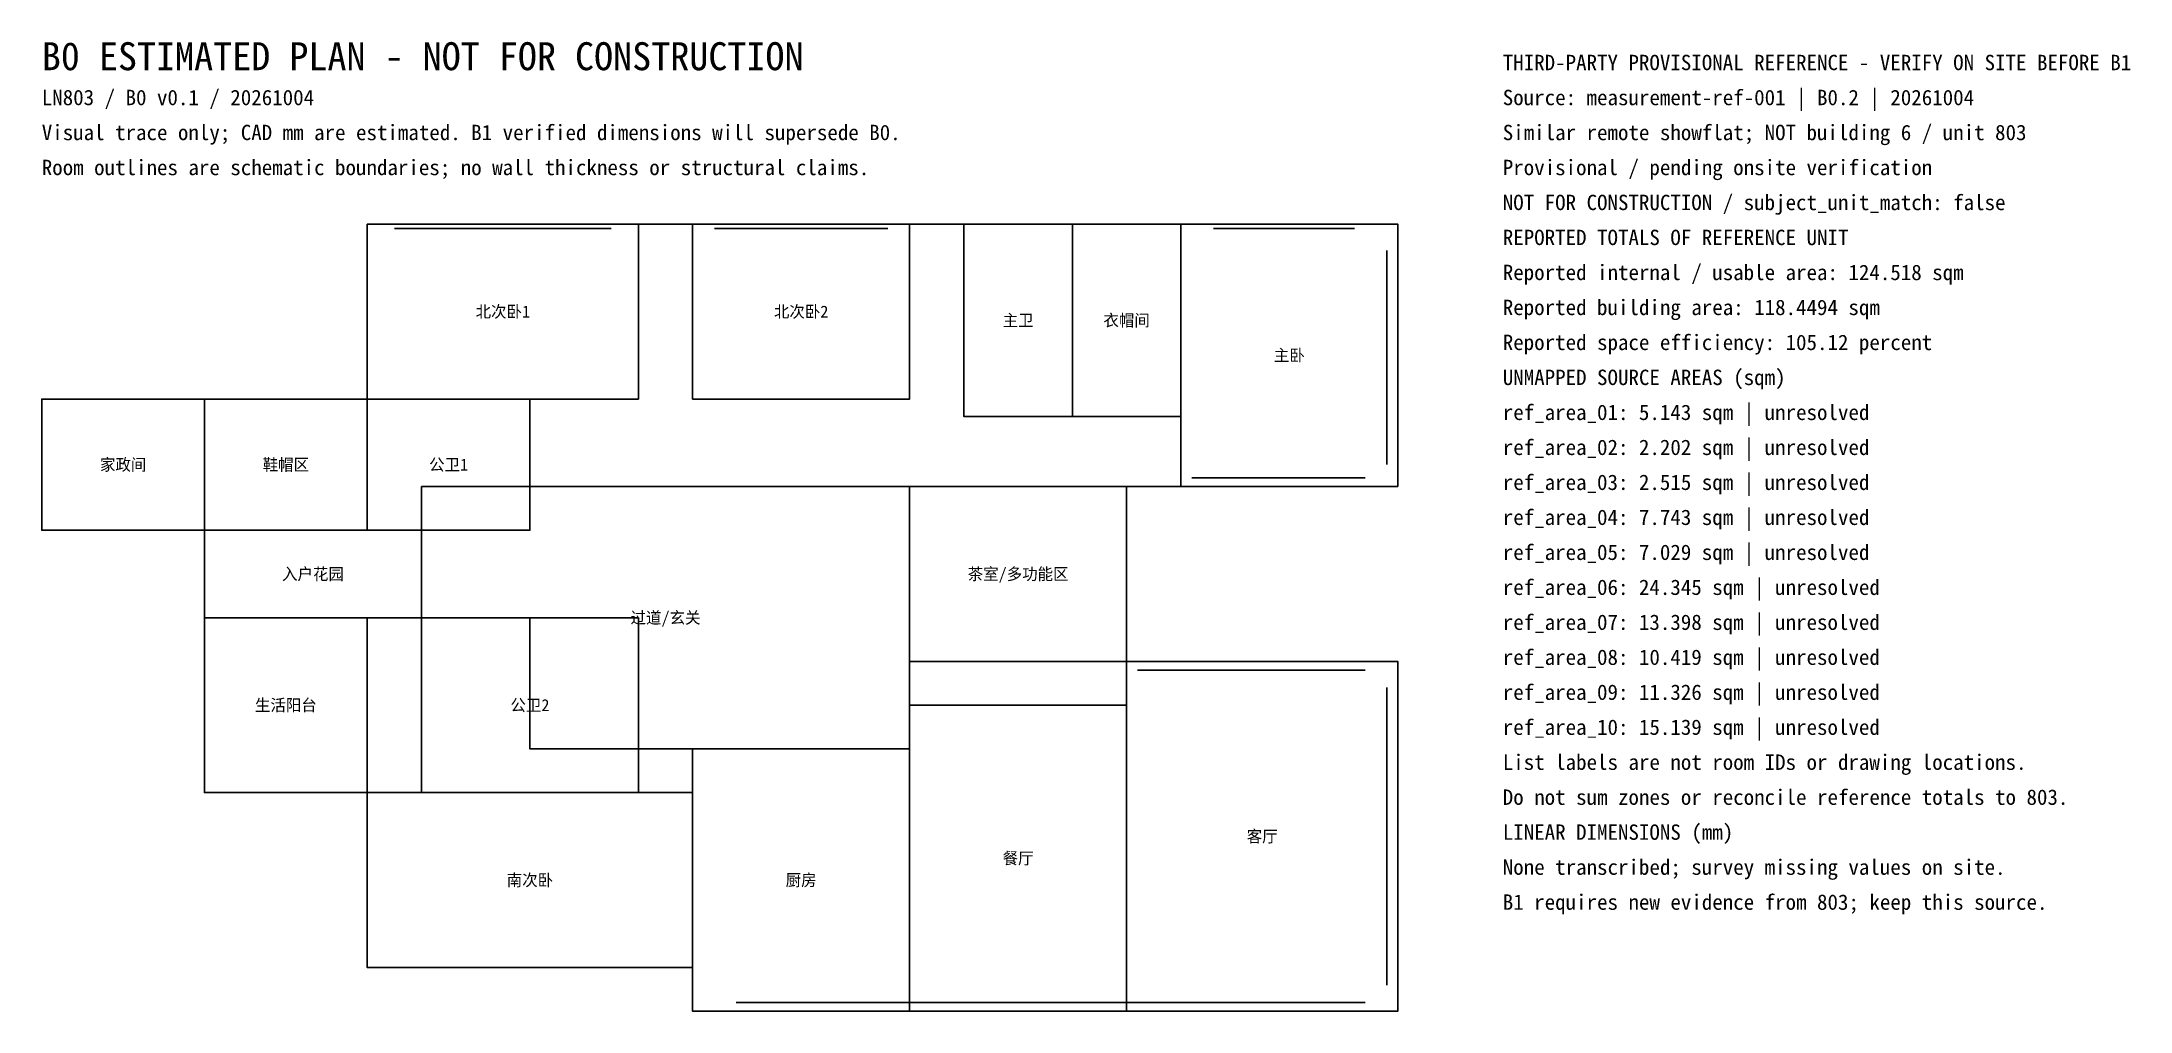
# Model space of a CAD drawing. Header units: millimetres. Extents: x 0 to 29840, y 0 to 13857.
import ezdxf
from ezdxf.enums import TextEntityAlignment as Align

# ---------------------------------------------------------------- set-up
doc = ezdxf.new("R2010")
doc.units = ezdxf.units.MM
for name, color, linetype in [('A-GLAZ', 4, 'Continuous'), ('A-NOTE', 7, 'Continuous'), ('A-REF-PROVISIONAL', 6, 'Continuous'), ('A-ROOM', 2, 'Continuous'), ('A-UNVERIFIED', 1, 'Continuous'), ('A-WALL-EXT', 7, 'Continuous'), ('A-WALL-INT', 8, 'Continuous')]:
    doc.layers.add(name, color=color, linetype=linetype)

msp = doc.modelspace()

# ---------------------------------------------------------------- linework, layer by layer
at = {"layer": 'A-GLAZ'}
for p, q in [((5037.5, 11187.5), (8137.5, 11187.5)), ((9610, 11187.5), (12090, 11187.5)), ((16740, 11187.5), (18755, 11187.5)), ((19220, 10875), (19220, 7812.5)), ((16430, 7625), (18910, 7625)), ((15655, 4875), (18910, 4875)), ((19220, 4625), (19220, 375)), ((9920, 125), (18910, 125))]:
    msp.add_line(p, q, dxfattribs=at)
at = {"layer": 'A-WALL-EXT'}
msp.add_lwpolyline([(4650, 11250), (19375, 11250), (19375, 7500), (15500, 7500), (15500, 5000), (19375, 5000), (19375, 0), (9300, 0), (9300, 625), (4650, 625), (4650, 3125), (2325, 3125), (2325, 5625), (2325, 6875), (0, 6875), (0, 8750), (4650, 8750)], close=True, dxfattribs=at)
at = {"layer": 'A-WALL-INT'}
for points in [[(4650, 11250), (8525, 11250), (8525, 8750), (4650, 8750)], [(9300, 11250), (12400, 11250), (12400, 8750), (9300, 8750)], [(13175, 11250), (14725, 11250), (14725, 8500), (13175, 8500)], [(14725, 11250), (16275, 11250), (16275, 8500), (14725, 8500)], [(16275, 11250), (19375, 11250), (19375, 7500), (16275, 7500)], [(0, 8750), (2325, 8750), (2325, 6875), (0, 6875)], [(2325, 8750), (4650, 8750), (4650, 6875), (2325, 6875)], [(4650, 8750), (6975, 8750), (6975, 6875), (4650, 6875)], [(5425, 7500), (12400, 7500), (12400, 3750), (6975, 3750), (6975, 5625), (5425, 5625)], [(12400, 7500), (15500, 7500), (15500, 5000), (12400, 5000)], [(2325, 6875), (5425, 6875), (5425, 5625), (2325, 5625)], [(2325, 5625), (4650, 5625), (4650, 3125), (2325, 3125)], [(5425, 5625), (8525, 5625), (8525, 3125), (5425, 3125)], [(15500, 5000), (19375, 5000), (19375, 0), (15500, 0)], [(12400, 4375), (15500, 4375), (15500, 0), (12400, 0)], [(9300, 3750), (12400, 3750), (12400, 0), (9300, 0)], [(4650, 3125), (9300, 3125), (9300, 625), (4650, 625)]]:
    msp.add_lwpolyline(points, close=True, dxfattribs=at)

# ---------------------------------------------------------------- texts
at = {"layer": 'A-NOTE'}
for s, p in [('LN803 / B0 v0.1 / 20261004', (0, 12950)), ('Visual trace only; CAD mm are estimated. B1 verified dimensions will supersede B0.', (0, 12450)), ('Room outlines are schematic boundaries; no wall thickness or structural claims.', (0, 11950))]:
    msp.add_text(s, height=220, dxfattribs=at).set_placement(p)
at = {"layer": 'A-REF-PROVISIONAL'}
for s, p in [('THIRD-PARTY PROVISIONAL REFERENCE - VERIFY ON SITE BEFORE B1', (20875, 13450)), ('Source: measurement-ref-001 | B0.2 | 20261004', (20875, 12950)), ('Similar remote showflat; NOT building 6 / unit 803', (20875, 12450)), ('Provisional / pending onsite verification', (20875, 11950)), ('NOT FOR CONSTRUCTION / subject_unit_match: false', (20875, 11450)), ('REPORTED TOTALS OF REFERENCE UNIT', (20875, 10950)), ('Reported internal / usable area: 124.518 sqm', (20875, 10450)), ('Reported building area: 118.4494 sqm', (20875, 9950)), ('Reported space efficiency: 105.12 percent', (20875, 9450)), ('UNMAPPED SOURCE AREAS (sqm)', (20875, 8950)), ('ref_area_01: 5.143 sqm | unresolved', (20875, 8450)), ('ref_area_02: 2.202 sqm | unresolved', (20875, 7950)), ('ref_area_03: 2.515 sqm | unresolved', (20875, 7450)), ('ref_area_04: 7.743 sqm | unresolved', (20875, 6950)), ('ref_area_05: 7.029 sqm | unresolved', (20875, 6450)), ('ref_area_06: 24.345 sqm | unresolved', (20875, 5950)), ('ref_area_07: 13.398 sqm | unresolved', (20875, 5450)), ('ref_area_08: 10.419 sqm | unresolved', (20875, 4950)), ('ref_area_09: 11.326 sqm | unresolved', (20875, 4450)), ('ref_area_10: 15.139 sqm | unresolved', (20875, 3950)), ('List labels are not room IDs or drawing locations.', (20875, 3450)), ('Do not sum zones or reconcile reference totals to 803.', (20875, 2950)), ('LINEAR DIMENSIONS (mm)', (20875, 2450)), ('None transcribed; survey missing values on site.', (20875, 1950)), ('B1 requires new evidence from 803; keep this source.', (20875, 1450))]:
    msp.add_text(s, height=220, dxfattribs=at).set_placement(p)
at = {"layer": 'A-ROOM'}
for s, p in [('北次卧1', (6587.5, 10000)), ('北次卧2', (10850, 10000)), ('主卫', (13950, 9875)), ('衣帽间', (15500, 9875)), ('主卧', (17825, 9375)), ('家政间', (1162.5, 7812.5)), ('鞋帽区', (3487.5, 7812.5)), ('公卫1', (5812.5, 7812.5)), ('入户花园', (3875, 6250)), ('茶室/多功能区', (13950, 6250)), ('过道/玄关', (8912.5, 5625)), ('生活阳台', (3487.5, 4375)), ('公卫2', (6975, 4375)), ('客厅', (17437.5, 2500)), ('餐厅', (13950, 2187.5)), ('南次卧', (6975, 1875)), ('厨房', (10850, 1875))]:
    msp.add_text(s, height=170, dxfattribs=at).set_placement(p, align=Align.MIDDLE_CENTER)
at = {"layer": 'A-UNVERIFIED'}
msp.add_text('B0 ESTIMATED PLAN - NOT FOR CONSTRUCTION', height=400, dxfattribs=at).set_placement((0, 13450))

doc.saveas('drawing.dxf')
